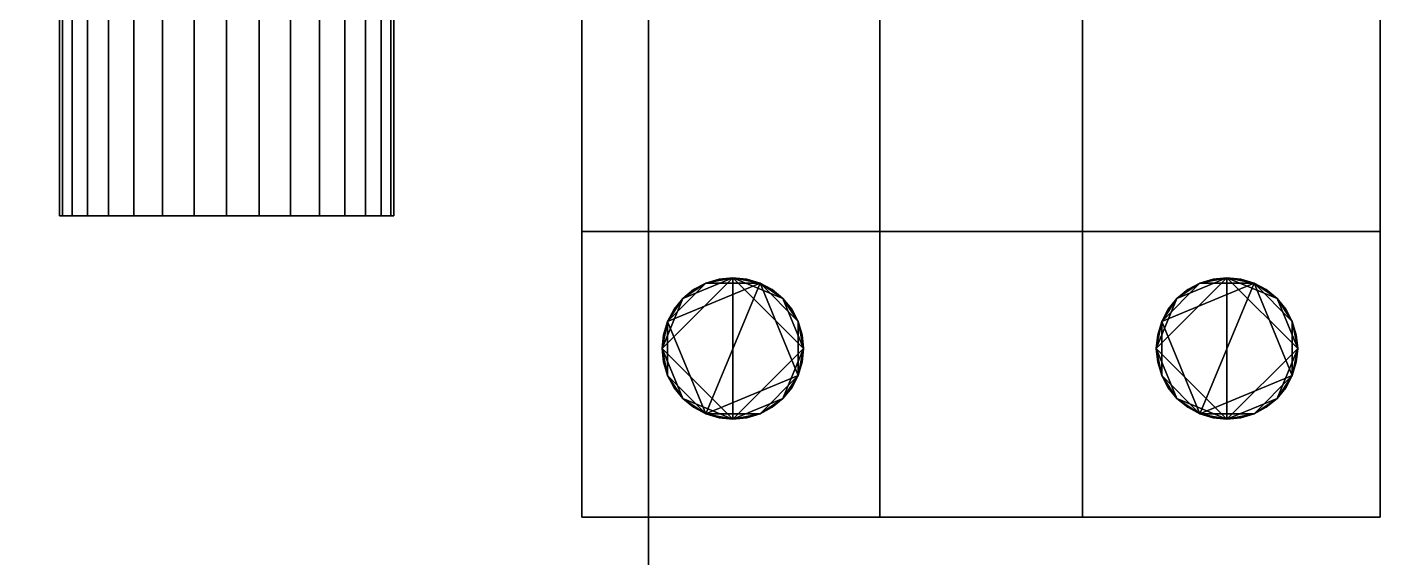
# Model space of a CAD drawing. Header units: metres. Extents: x 0 to 34.6, y -10.7 to 20.6.
# Drawn here: x 24.5533 to 24.6554, y 0.1167 to 0.1566 of the extents above; entities that cross this region are included whole.
import ezdxf

# ---------------------------------------------------------------- set-up
doc = ezdxf.new("R2010")
doc.units = ezdxf.units.M
doc.header["$MEASUREMENT"] = 0
doc.layers.get('0').update_dxf_attribs({"linetype": 'CONTINUOUS'})

msp = doc.modelspace()

# ---------------------------------------------------------------- linework, layer by layer
for points in [[(24.49498, 0.13901, 0.1), (24.57403, 0.21805, 0.1), (24.49498, 0.2971, 0.1)], [(24.38667, 0), (24.6, 0), (24.6, 0.25), (24.38667, 0.25)], [(24.38667, 0), (24.38667, 0.25), (24.6, 0.25), (24.6, 0)], [(24.6, 0), (24.6, 0.25), (26, 0.25), (26, 0)], [(24.6, 0), (26, 0), (26, 0.25), (24.6, 0.25)], [(24.595, 0.14126, 2.5), (24.595, 0.22157, 2.5), (24.61738, 0.22157, 2.5), (24.61738, 0.14126, 2.5)], [(24.595, 0.14126, 2.5), (24.61738, 0.14126, 2.5), (24.61738, 0.22157, 2.5), (24.595, 0.22157, 2.5)], [(24.595, 0.22157, 2.5), (24.595, 0.14126, 2.5), (24.595, 0.14126, 2.5), (24.595, 0.22157, 2.5)], [(24.61738, 0.14126, 2.5), (24.61738, 0.22157, 2.5), (24.63262, 0.22157, 2.5), (24.63262, 0.14126, 2.5)], [(24.61738, 0.14126, 2.5), (24.63262, 0.14126, 2.5), (24.63262, 0.22157, 2.5), (24.61738, 0.22157, 2.5)], [(24.61738, 0.22157, 2.5), (24.61738, 0.14126, 2.5), (24.61738, 0.14126, 2.5), (24.61738, 0.22157, 2.5)], [(24.63262, 0.14126, 2.5), (24.655, 0.14126, 2.5), (24.655, 0.22157, 2.5), (24.63262, 0.22157, 2.5)], [(24.63262, 0.14126, 2.5), (24.63262, 0.22157, 2.5), (24.655, 0.22157, 2.5), (24.655, 0.14126, 2.5)], [(24.63262, 0.14126, 2.5), (24.63262, 0.22157, 2.5), (24.63262, 0.22157, 2.5), (24.63262, 0.14126, 2.5)], [(24.655, 0.14126, 2.5), (24.655, 0.22157, 2.5), (24.655, 0.22157, 2.5), (24.655, 0.14126, 2.5)], [(24.49498, 0.13901, 0.1), (24.55088, 0.16216, 0.1), (24.57403, 0.21805, 0.1)], [(24.55572, 0.19682, 2.5), (24.55596, 0.19682, 2.5), (24.55596, 0.14244, 2.5), (24.55572, 0.14244, 2.5)], [(24.55596, 0.19682, 2.5), (24.55572, 0.19682, 2.5), (24.55572, 0.14244, 2.5), (24.55596, 0.14244, 2.5)], [(24.55572, 0.19682, 2.5), (24.55596, 0.19682, 2.5), (24.55596, 0.14244, 2.5), (24.55572, 0.14244, 2.5)], [(24.55596, 0.19682, 2.5), (24.55572, 0.19682, 2.5), (24.55572, 0.14244, 2.5), (24.55596, 0.14244, 2.5)], [(24.55596, 0.19682, 2.5), (24.55668, 0.19682, 2.5), (24.55668, 0.14244, 2.5), (24.55596, 0.14244, 2.5)], [(24.55668, 0.19682, 2.5), (24.55596, 0.19682, 2.5), (24.55596, 0.14244, 2.5), (24.55668, 0.14244, 2.5)], [(24.55596, 0.19682, 2.5), (24.55668, 0.19682, 2.5), (24.55668, 0.14244, 2.5), (24.55596, 0.14244, 2.5)], [(24.55668, 0.19682, 2.5), (24.55596, 0.19682, 2.5), (24.55596, 0.14244, 2.5), (24.55668, 0.14244, 2.5)], [(24.55668, 0.19682, 2.5), (24.55784, 0.19682, 2.5), (24.55784, 0.14244, 2.5), (24.55668, 0.14244, 2.5)], [(24.55784, 0.19682, 2.5), (24.55668, 0.19682, 2.5), (24.55668, 0.14244, 2.5), (24.55784, 0.14244, 2.5)], [(24.55668, 0.19682, 2.5), (24.55784, 0.19682, 2.5), (24.55784, 0.14244, 2.5), (24.55668, 0.14244, 2.5)], [(24.55784, 0.19682, 2.5), (24.55668, 0.19682, 2.5), (24.55668, 0.14244, 2.5), (24.55784, 0.14244, 2.5)], [(24.5594, 0.19682, 2.5), (24.55784, 0.19682, 2.5), (24.55784, 0.14244, 2.5), (24.5594, 0.14244, 2.5)], [(24.55784, 0.19682, 2.5), (24.5594, 0.19682, 2.5), (24.5594, 0.14244, 2.5), (24.55784, 0.14244, 2.5)], [(24.5594, 0.19682, 2.5), (24.55784, 0.19682, 2.5), (24.55784, 0.14244, 2.5), (24.5594, 0.14244, 2.5)], [(24.55784, 0.19682, 2.5), (24.5594, 0.19682, 2.5), (24.5594, 0.14244, 2.5), (24.55784, 0.14244, 2.5)], [(24.56131, 0.19682, 2.5), (24.5594, 0.19682, 2.5), (24.5594, 0.14244, 2.5), (24.56131, 0.14244, 2.5)], [(24.5594, 0.19682, 2.5), (24.56131, 0.19682, 2.5), (24.56131, 0.14244, 2.5), (24.5594, 0.14244, 2.5)], [(24.56131, 0.19682, 2.5), (24.5594, 0.19682, 2.5), (24.5594, 0.14244, 2.5), (24.56131, 0.14244, 2.5)], [(24.5594, 0.19682, 2.5), (24.56131, 0.19682, 2.5), (24.56131, 0.14244, 2.5), (24.5594, 0.14244, 2.5)], [(24.56348, 0.19682, 2.5), (24.56131, 0.19682, 2.5), (24.56131, 0.14244, 2.5), (24.56348, 0.14244, 2.5)], [(24.56131, 0.19682, 2.5), (24.56348, 0.19682, 2.5), (24.56348, 0.14244, 2.5), (24.56131, 0.14244, 2.5)], [(24.56348, 0.19682, 2.5), (24.56131, 0.19682, 2.5), (24.56131, 0.14244, 2.5), (24.56348, 0.14244, 2.5)], [(24.56131, 0.19682, 2.5), (24.56348, 0.19682, 2.5), (24.56348, 0.14244, 2.5), (24.56131, 0.14244, 2.5)], [(24.56584, 0.19682, 2.5), (24.56348, 0.19682, 2.5), (24.56348, 0.14244, 2.5), (24.56584, 0.14244, 2.5)], [(24.56348, 0.19682, 2.5), (24.56584, 0.19682, 2.5), (24.56584, 0.14244, 2.5), (24.56348, 0.14244, 2.5)], [(24.56584, 0.19682, 2.5), (24.56348, 0.19682, 2.5), (24.56348, 0.14244, 2.5), (24.56584, 0.14244, 2.5)], [(24.56348, 0.19682, 2.5), (24.56584, 0.19682, 2.5), (24.56584, 0.14244, 2.5), (24.56348, 0.14244, 2.5)], [(24.56584, 0.19682, 2.5), (24.56829, 0.19682, 2.5), (24.56829, 0.14244, 2.5), (24.56584, 0.14244, 2.5)], [(24.56829, 0.19682, 2.5), (24.56584, 0.19682, 2.5), (24.56584, 0.14244, 2.5), (24.56829, 0.14244, 2.5)], [(24.56584, 0.19682, 2.5), (24.56829, 0.19682, 2.5), (24.56829, 0.14244, 2.5), (24.56584, 0.14244, 2.5)], [(24.56829, 0.19682, 2.5), (24.56584, 0.19682, 2.5), (24.56584, 0.14244, 2.5), (24.56829, 0.14244, 2.5)], [(24.57074, 0.19682, 2.5), (24.56829, 0.19682, 2.5), (24.56829, 0.14244, 2.5), (24.57074, 0.14244, 2.5)], [(24.56829, 0.19682, 2.5), (24.57074, 0.19682, 2.5), (24.57074, 0.14244, 2.5), (24.56829, 0.14244, 2.5)], [(24.57074, 0.19682, 2.5), (24.56829, 0.19682, 2.5), (24.56829, 0.14244, 2.5), (24.57074, 0.14244, 2.5)], [(24.56829, 0.19682, 2.5), (24.57074, 0.19682, 2.5), (24.57074, 0.14244, 2.5), (24.56829, 0.14244, 2.5)], [(24.57074, 0.19682, 2.5), (24.5731, 0.19682, 2.5), (24.5731, 0.14244, 2.5), (24.57074, 0.14244, 2.5)], [(24.5731, 0.19682, 2.5), (24.57074, 0.19682, 2.5), (24.57074, 0.14244, 2.5), (24.5731, 0.14244, 2.5)], [(24.57074, 0.19682, 2.5), (24.5731, 0.19682, 2.5), (24.5731, 0.14244, 2.5), (24.57074, 0.14244, 2.5)], [(24.5731, 0.19682, 2.5), (24.57074, 0.19682, 2.5), (24.57074, 0.14244, 2.5), (24.5731, 0.14244, 2.5)], [(24.5731, 0.19682, 2.5), (24.57528, 0.19682, 2.5), (24.57528, 0.14244, 2.5), (24.5731, 0.14244, 2.5)], [(24.57528, 0.19682, 2.5), (24.5731, 0.19682, 2.5), (24.5731, 0.14244, 2.5), (24.57528, 0.14244, 2.5)], [(24.5731, 0.19682, 2.5), (24.57528, 0.19682, 2.5), (24.57528, 0.14244, 2.5), (24.5731, 0.14244, 2.5)], [(24.57528, 0.19682, 2.5), (24.5731, 0.19682, 2.5), (24.5731, 0.14244, 2.5), (24.57528, 0.14244, 2.5)], [(24.57718, 0.19682, 2.5), (24.57528, 0.19682, 2.5), (24.57528, 0.14244, 2.5), (24.57718, 0.14244, 2.5)], [(24.57528, 0.19682, 2.5), (24.57718, 0.19682, 2.5), (24.57718, 0.14244, 2.5), (24.57528, 0.14244, 2.5)], [(24.57718, 0.19682, 2.5), (24.57528, 0.19682, 2.5), (24.57528, 0.14244, 2.5), (24.57718, 0.14244, 2.5)], [(24.57528, 0.19682, 2.5), (24.57718, 0.19682, 2.5), (24.57718, 0.14244, 2.5), (24.57528, 0.14244, 2.5)], [(24.57874, 0.19682, 2.5), (24.57718, 0.19682, 2.5), (24.57718, 0.14244, 2.5), (24.57874, 0.14244, 2.5)], [(24.57718, 0.19682, 2.5), (24.57874, 0.19682, 2.5), (24.57874, 0.14244, 2.5), (24.57718, 0.14244, 2.5)], [(24.57874, 0.19682, 2.5), (24.57718, 0.19682, 2.5), (24.57718, 0.14244, 2.5), (24.57874, 0.14244, 2.5)], [(24.57718, 0.19682, 2.5), (24.57874, 0.19682, 2.5), (24.57874, 0.14244, 2.5), (24.57718, 0.14244, 2.5)], [(24.5799, 0.19682, 2.5), (24.57874, 0.19682, 2.5), (24.57874, 0.14244, 2.5), (24.5799, 0.14244, 2.5)], [(24.57874, 0.19682, 2.5), (24.5799, 0.19682, 2.5), (24.5799, 0.14244, 2.5), (24.57874, 0.14244, 2.5)], [(24.5799, 0.19682, 2.5), (24.57874, 0.19682, 2.5), (24.57874, 0.14244, 2.5), (24.5799, 0.14244, 2.5)], [(24.57874, 0.19682, 2.5), (24.5799, 0.19682, 2.5), (24.5799, 0.14244, 2.5), (24.57874, 0.14244, 2.5)], [(24.58062, 0.19682, 2.5), (24.5799, 0.19682, 2.5), (24.5799, 0.14244, 2.5), (24.58062, 0.14244, 2.5)], [(24.5799, 0.19682, 2.5), (24.58062, 0.19682, 2.5), (24.58062, 0.14244, 2.5), (24.5799, 0.14244, 2.5)], [(24.58062, 0.19682, 2.5), (24.5799, 0.19682, 2.5), (24.5799, 0.14244, 2.5), (24.58062, 0.14244, 2.5)], [(24.5799, 0.19682, 2.5), (24.58062, 0.19682, 2.5), (24.58062, 0.14244, 2.5), (24.5799, 0.14244, 2.5)], [(24.58086, 0.19682, 2.5), (24.58062, 0.19682, 2.5), (24.58062, 0.14244, 2.5), (24.58086, 0.14244, 2.5)], [(24.58062, 0.19682, 2.5), (24.58086, 0.19682, 2.5), (24.58086, 0.14244, 2.5), (24.58062, 0.14244, 2.5)], [(24.58086, 0.19682, 2.5), (24.58062, 0.19682, 2.5), (24.58062, 0.14244, 2.5), (24.58086, 0.14244, 2.5)], [(24.58062, 0.19682, 2.5), (24.58086, 0.19682, 2.5), (24.58086, 0.14244, 2.5), (24.58062, 0.14244, 2.5)], [(24.55668, 0.14244, 2.5), (24.55596, 0.14244, 2.5), (24.55572, 0.14244, 2.5)], [(24.55572, 0.14244, 2.5), (24.55596, 0.14244, 2.5), (24.55668, 0.14244, 2.5)], [(24.55668, 0.14244, 2.5), (24.55572, 0.14244, 2.5), (24.55668, 0.14244, 2.5)], [(24.55668, 0.14244, 2.5), (24.55596, 0.14244, 2.5), (24.55572, 0.14244, 2.5)], [(24.55572, 0.14244, 2.5), (24.55596, 0.14244, 2.5), (24.55668, 0.14244, 2.5)], [(24.55668, 0.14244, 2.5), (24.55572, 0.14244, 2.5), (24.55668, 0.14244, 2.5)], [(24.5594, 0.14244, 2.5), (24.55784, 0.14244, 2.5), (24.55668, 0.14244, 2.5)], [(24.55668, 0.14244, 2.5), (24.55784, 0.14244, 2.5), (24.5594, 0.14244, 2.5)], [(24.56348, 0.14244, 2.5), (24.5594, 0.14244, 2.5), (24.55668, 0.14244, 2.5)], [(24.55668, 0.14244, 2.5), (24.5594, 0.14244, 2.5), (24.56348, 0.14244, 2.5)], [(24.5731, 0.14244, 2.5), (24.56348, 0.14244, 2.5), (24.55668, 0.14244, 2.5)], [(24.55668, 0.14244, 2.5), (24.55668, 0.14244, 2.5), (24.56348, 0.14244, 2.5)], [(24.5731, 0.14244, 2.5), (24.55668, 0.14244, 2.5), (24.56348, 0.14244, 2.5)], [(24.5594, 0.14244, 2.5), (24.55784, 0.14244, 2.5), (24.55668, 0.14244, 2.5)], [(24.55668, 0.14244, 2.5), (24.55784, 0.14244, 2.5), (24.5594, 0.14244, 2.5)], [(24.56348, 0.14244, 2.5), (24.5594, 0.14244, 2.5), (24.55668, 0.14244, 2.5)], [(24.55668, 0.14244, 2.5), (24.5594, 0.14244, 2.5), (24.56348, 0.14244, 2.5)], [(24.5731, 0.14244, 2.5), (24.56348, 0.14244, 2.5), (24.55668, 0.14244, 2.5)], [(24.55668, 0.14244, 2.5), (24.55668, 0.14244, 2.5), (24.56348, 0.14244, 2.5)], [(24.5731, 0.14244, 2.5), (24.55668, 0.14244, 2.5), (24.56348, 0.14244, 2.5)], [(24.56348, 0.14244, 2.5), (24.56131, 0.14244, 2.5), (24.5594, 0.14244, 2.5)], [(24.5594, 0.14244, 2.5), (24.56131, 0.14244, 2.5), (24.56348, 0.14244, 2.5)], [(24.56348, 0.14244, 2.5), (24.56131, 0.14244, 2.5), (24.5594, 0.14244, 2.5)], [(24.5594, 0.14244, 2.5), (24.56131, 0.14244, 2.5), (24.56348, 0.14244, 2.5)], [(24.56829, 0.14244, 2.5), (24.56584, 0.14244, 2.5), (24.56348, 0.14244, 2.5)], [(24.56348, 0.14244, 2.5), (24.56584, 0.14244, 2.5), (24.56829, 0.14244, 2.5)], [(24.5731, 0.14244, 2.5), (24.56829, 0.14244, 2.5), (24.56348, 0.14244, 2.5)], [(24.56348, 0.14244, 2.5), (24.56829, 0.14244, 2.5), (24.5731, 0.14244, 2.5)], [(24.56348, 0.14244, 2.5), (24.5731, 0.14244, 2.5), (24.5799, 0.14244, 2.5)], [(24.56348, 0.14244, 2.5), (24.5799, 0.14244, 2.5), (24.5731, 0.14244, 2.5)], [(24.56829, 0.14244, 2.5), (24.56584, 0.14244, 2.5), (24.56348, 0.14244, 2.5)], [(24.56348, 0.14244, 2.5), (24.56584, 0.14244, 2.5), (24.56829, 0.14244, 2.5)], [(24.5731, 0.14244, 2.5), (24.56829, 0.14244, 2.5), (24.56348, 0.14244, 2.5)], [(24.56348, 0.14244, 2.5), (24.56829, 0.14244, 2.5), (24.5731, 0.14244, 2.5)], [(24.56348, 0.14244, 2.5), (24.5731, 0.14244, 2.5), (24.5799, 0.14244, 2.5)], [(24.56348, 0.14244, 2.5), (24.5799, 0.14244, 2.5), (24.5731, 0.14244, 2.5)], [(24.5731, 0.14244, 2.5), (24.57074, 0.14244, 2.5), (24.56829, 0.14244, 2.5)], [(24.56829, 0.14244, 2.5), (24.57074, 0.14244, 2.5), (24.5731, 0.14244, 2.5)], [(24.5731, 0.14244, 2.5), (24.57074, 0.14244, 2.5), (24.56829, 0.14244, 2.5)], [(24.56829, 0.14244, 2.5), (24.57074, 0.14244, 2.5), (24.5731, 0.14244, 2.5)], [(24.5731, 0.14244, 2.5), (24.57528, 0.14244, 2.5), (24.57718, 0.14244, 2.5)], [(24.57718, 0.14244, 2.5), (24.57528, 0.14244, 2.5), (24.5731, 0.14244, 2.5)], [(24.5731, 0.14244, 2.5), (24.57718, 0.14244, 2.5), (24.5799, 0.14244, 2.5)], [(24.5799, 0.14244, 2.5), (24.57718, 0.14244, 2.5), (24.5731, 0.14244, 2.5)], [(24.5799, 0.14244, 2.5), (24.5799, 0.14244, 2.5), (24.5731, 0.14244, 2.5)], [(24.5731, 0.14244, 2.5), (24.57528, 0.14244, 2.5), (24.57718, 0.14244, 2.5)], [(24.57718, 0.14244, 2.5), (24.57528, 0.14244, 2.5), (24.5731, 0.14244, 2.5)], [(24.5731, 0.14244, 2.5), (24.57718, 0.14244, 2.5), (24.5799, 0.14244, 2.5)], [(24.5799, 0.14244, 2.5), (24.57718, 0.14244, 2.5), (24.5731, 0.14244, 2.5)], [(24.5799, 0.14244, 2.5), (24.5799, 0.14244, 2.5), (24.5731, 0.14244, 2.5)], [(24.57718, 0.14244, 2.5), (24.57874, 0.14244, 2.5), (24.5799, 0.14244, 2.5)], [(24.5799, 0.14244, 2.5), (24.57874, 0.14244, 2.5), (24.57718, 0.14244, 2.5)], [(24.57718, 0.14244, 2.5), (24.57874, 0.14244, 2.5), (24.5799, 0.14244, 2.5)], [(24.5799, 0.14244, 2.5), (24.57874, 0.14244, 2.5), (24.57718, 0.14244, 2.5)], [(24.5799, 0.14244, 2.5), (24.58062, 0.14244, 2.5), (24.58086, 0.14244, 2.5)], [(24.58086, 0.14244, 2.5), (24.58062, 0.14244, 2.5), (24.5799, 0.14244, 2.5)], [(24.5799, 0.14244, 2.5), (24.58086, 0.14244, 2.5), (24.5799, 0.14244, 2.5)], [(24.5799, 0.14244, 2.5), (24.58062, 0.14244, 2.5), (24.58086, 0.14244, 2.5)], [(24.58086, 0.14244, 2.5), (24.58062, 0.14244, 2.5), (24.5799, 0.14244, 2.5)], [(24.5799, 0.14244, 2.5), (24.58086, 0.14244, 2.5), (24.5799, 0.14244, 2.5)], [(24.595, 0.14126, 2.5), (24.595, 0.11977, 2.5), (24.595, 0.11977, 2.5), (24.595, 0.14126, 2.5)], [(24.595, 0.11977, 2.5), (24.595, 0.14126, 2.5), (24.61738, 0.14126, 2.5), (24.61738, 0.11977, 2.5)], [(24.595, 0.11977, 2.5), (24.61738, 0.11977, 2.5), (24.61738, 0.14126, 2.5), (24.595, 0.14126, 2.5)], [(24.61738, 0.11977, 2.5), (24.61738, 0.14126, 2.5), (24.63262, 0.14126, 2.5), (24.63262, 0.11977, 2.5)], [(24.61738, 0.11977, 2.5), (24.63262, 0.11977, 2.5), (24.63262, 0.14126, 2.5), (24.61738, 0.14126, 2.5)], [(24.61738, 0.14126, 2.5), (24.63262, 0.14126, 2.5), (24.63262, 0.14126, 2.5), (24.61738, 0.14126, 2.5)], [(24.63262, 0.11977, 2.5), (24.655, 0.11977, 2.5), (24.655, 0.14126, 2.5), (24.63262, 0.14126, 2.5)], [(24.63262, 0.11977, 2.5), (24.63262, 0.14126, 2.5), (24.655, 0.14126, 2.5), (24.655, 0.11977, 2.5)], [(24.655, 0.11977, 2.5), (24.655, 0.14126, 2.5), (24.655, 0.14126, 2.5), (24.655, 0.11977, 2.5)], [(24.60102, 0.13246, 2.5), (24.60258, 0.13622, 2.5), (24.60634, 0.13777, 2.5)], [(24.60634, 0.12714, 2.5), (24.60102, 0.13246, 2.5), (24.60634, 0.13777, 2.5)], [(24.60431, 0.13737, 2.5), (24.60258, 0.13622, 2.5), (24.60143, 0.13449, 2.5)], [(24.60838, 0.13737, 2.5), (24.60431, 0.13737, 2.5), (24.60143, 0.13449, 2.5)], [(24.60838, 0.13737, 2.5), (24.60143, 0.13449, 2.5), (24.60431, 0.12754, 2.5)], [(24.60258, 0.13622, 2.5), (24.60431, 0.13737, 2.5), (24.60634, 0.13777, 2.5)], [(24.60258, 0.13622, 2.5), (24.60339, 0.13688, 2.5), (24.60431, 0.13737, 2.5)], [(24.60431, 0.13737, 2.5), (24.60339, 0.13688, 2.5), (24.60258, 0.13622, 2.5)], [(24.60339, 0.13688, 2.5), (24.60258, 0.13622, 2.5), (24.60258, 0.13622, 2.5), (24.60339, 0.13688, 2.5)], [(24.60431, 0.13737, 2.5), (24.60339, 0.13688, 2.5), (24.60339, 0.13688, 2.5), (24.60431, 0.13737, 2.5)], [(24.60431, 0.13737, 2.5), (24.6053, 0.13767, 2.5), (24.60634, 0.13777, 2.5)], [(24.60634, 0.13777, 2.5), (24.6053, 0.13767, 2.5), (24.60431, 0.13737, 2.5)], [(24.60838, 0.13737, 2.5), (24.60634, 0.13777, 2.5), (24.60431, 0.13737, 2.5)], [(24.6053, 0.13767, 2.5), (24.60431, 0.13737, 2.5), (24.60431, 0.13737, 2.5), (24.6053, 0.13767, 2.5)], [(24.60431, 0.12754, 2.5), (24.61125, 0.13042, 2.5), (24.60838, 0.13737, 2.5)], [(24.60634, 0.13777, 2.5), (24.6053, 0.13767, 2.5), (24.6053, 0.13767, 2.5), (24.60634, 0.13777, 2.5)], [(24.60634, 0.13777, 2.5), (24.60738, 0.13767, 2.5), (24.60838, 0.13737, 2.5)], [(24.60634, 0.13777, 2.5), (24.60838, 0.13737, 2.5), (24.6101, 0.13622, 2.5)], [(24.60634, 0.13777, 2.5), (24.6101, 0.13622, 2.5), (24.61166, 0.13246, 2.5)], [(24.60634, 0.13777, 2.5), (24.61166, 0.13246, 2.5), (24.60634, 0.12714, 2.5)], [(24.60838, 0.13737, 2.5), (24.60738, 0.13767, 2.5), (24.60634, 0.13777, 2.5)], [(24.60738, 0.13767, 2.5), (24.60634, 0.13777, 2.5), (24.60634, 0.13777, 2.5), (24.60738, 0.13767, 2.5)], [(24.60838, 0.13737, 2.5), (24.60738, 0.13767, 2.5), (24.60738, 0.13767, 2.5), (24.60838, 0.13737, 2.5)], [(24.60838, 0.13737, 2.5), (24.60929, 0.13688, 2.5), (24.6101, 0.13622, 2.5)], [(24.6101, 0.13622, 2.5), (24.60929, 0.13688, 2.5), (24.60838, 0.13737, 2.5)], [(24.61125, 0.13449, 2.5), (24.6101, 0.13622, 2.5), (24.60838, 0.13737, 2.5)], [(24.61125, 0.13042, 2.5), (24.61125, 0.13449, 2.5), (24.60838, 0.13737, 2.5)], [(24.60929, 0.13688, 2.5), (24.60838, 0.13737, 2.5), (24.60838, 0.13737, 2.5), (24.60929, 0.13688, 2.5)], [(24.6101, 0.13622, 2.5), (24.60929, 0.13688, 2.5), (24.60929, 0.13688, 2.5), (24.6101, 0.13622, 2.5)], [(24.63816, 0.13246, 2.5), (24.63972, 0.13622, 2.5), (24.64348, 0.13777, 2.5)], [(24.64348, 0.12714, 2.5), (24.63816, 0.13246, 2.5), (24.64348, 0.13777, 2.5)], [(24.64145, 0.13737, 2.5), (24.63972, 0.13622, 2.5), (24.63857, 0.13449, 2.5)], [(24.64552, 0.13737, 2.5), (24.64145, 0.13737, 2.5), (24.63857, 0.13449, 2.5)], [(24.64552, 0.13737, 2.5), (24.63857, 0.13449, 2.5), (24.64145, 0.12754, 2.5)], [(24.63972, 0.13622, 2.5), (24.64145, 0.13737, 2.5), (24.64348, 0.13777, 2.5)], [(24.63972, 0.13622, 2.5), (24.64053, 0.13688, 2.5), (24.64145, 0.13737, 2.5)], [(24.64145, 0.13737, 2.5), (24.64053, 0.13688, 2.5), (24.63972, 0.13622, 2.5)], [(24.64053, 0.13688, 2.5), (24.63972, 0.13622, 2.5), (24.63972, 0.13622, 2.5), (24.64053, 0.13688, 2.5)], [(24.64145, 0.13737, 2.5), (24.64053, 0.13688, 2.5), (24.64053, 0.13688, 2.5), (24.64145, 0.13737, 2.5)], [(24.64145, 0.13737, 2.5), (24.64244, 0.13767, 2.5), (24.64348, 0.13777, 2.5)], [(24.64348, 0.13777, 2.5), (24.64244, 0.13767, 2.5), (24.64145, 0.13737, 2.5)], [(24.64552, 0.13737, 2.5), (24.64348, 0.13777, 2.5), (24.64145, 0.13737, 2.5)], [(24.64244, 0.13767, 2.5), (24.64145, 0.13737, 2.5), (24.64145, 0.13737, 2.5), (24.64244, 0.13767, 2.5)], [(24.64145, 0.12754, 2.5), (24.64839, 0.13042, 2.5), (24.64552, 0.13737, 2.5)], [(24.64348, 0.13777, 2.5), (24.64244, 0.13767, 2.5), (24.64244, 0.13767, 2.5), (24.64348, 0.13777, 2.5)], [(24.64348, 0.13777, 2.5), (24.64452, 0.13767, 2.5), (24.64552, 0.13737, 2.5)], [(24.64348, 0.13777, 2.5), (24.64552, 0.13737, 2.5), (24.64724, 0.13622, 2.5)], [(24.64348, 0.13777, 2.5), (24.64724, 0.13622, 2.5), (24.6488, 0.13246, 2.5)], [(24.64348, 0.13777, 2.5), (24.6488, 0.13246, 2.5), (24.64348, 0.12714, 2.5)], [(24.64552, 0.13737, 2.5), (24.64452, 0.13767, 2.5), (24.64348, 0.13777, 2.5)], [(24.64452, 0.13767, 2.5), (24.64348, 0.13777, 2.5), (24.64348, 0.13777, 2.5), (24.64452, 0.13767, 2.5)], [(24.64552, 0.13737, 2.5), (24.64452, 0.13767, 2.5), (24.64452, 0.13767, 2.5), (24.64552, 0.13737, 2.5)], [(24.64552, 0.13737, 2.5), (24.64643, 0.13688, 2.5), (24.64724, 0.13622, 2.5)], [(24.64724, 0.13622, 2.5), (24.64643, 0.13688, 2.5), (24.64552, 0.13737, 2.5)], [(24.64839, 0.13449, 2.5), (24.64724, 0.13622, 2.5), (24.64552, 0.13737, 2.5)], [(24.64839, 0.13042, 2.5), (24.64839, 0.13449, 2.5), (24.64552, 0.13737, 2.5)], [(24.64643, 0.13688, 2.5), (24.64552, 0.13737, 2.5), (24.64552, 0.13737, 2.5), (24.64643, 0.13688, 2.5)], [(24.64724, 0.13622, 2.5), (24.64643, 0.13688, 2.5), (24.64643, 0.13688, 2.5), (24.64724, 0.13622, 2.5)], [(24.60102, 0.13246, 2.5), (24.60143, 0.13449, 2.5), (24.60258, 0.13622, 2.5)], [(24.60143, 0.13449, 2.5), (24.60192, 0.13541, 2.5), (24.60258, 0.13622, 2.5)], [(24.60258, 0.13622, 2.5), (24.60192, 0.13541, 2.5), (24.60143, 0.13449, 2.5)], [(24.60258, 0.13622, 2.5), (24.60192, 0.13541, 2.5), (24.60192, 0.13541, 2.5), (24.60258, 0.13622, 2.5)], [(24.6101, 0.13622, 2.5), (24.61076, 0.13541, 2.5), (24.61125, 0.13449, 2.5)], [(24.6101, 0.13622, 2.5), (24.61125, 0.13449, 2.5), (24.61166, 0.13246, 2.5)], [(24.61125, 0.13449, 2.5), (24.61076, 0.13541, 2.5), (24.6101, 0.13622, 2.5)], [(24.61076, 0.13541, 2.5), (24.6101, 0.13622, 2.5), (24.6101, 0.13622, 2.5), (24.61076, 0.13541, 2.5)], [(24.63816, 0.13246, 2.5), (24.63857, 0.13449, 2.5), (24.63972, 0.13622, 2.5)], [(24.63857, 0.13449, 2.5), (24.63906, 0.13541, 2.5), (24.63972, 0.13622, 2.5)], [(24.63972, 0.13622, 2.5), (24.63906, 0.13541, 2.5), (24.63857, 0.13449, 2.5)], [(24.63972, 0.13622, 2.5), (24.63906, 0.13541, 2.5), (24.63906, 0.13541, 2.5), (24.63972, 0.13622, 2.5)], [(24.64724, 0.13622, 2.5), (24.6479, 0.13541, 2.5), (24.64839, 0.13449, 2.5)], [(24.64724, 0.13622, 2.5), (24.64839, 0.13449, 2.5), (24.6488, 0.13246, 2.5)], [(24.64839, 0.13449, 2.5), (24.6479, 0.13541, 2.5), (24.64724, 0.13622, 2.5)], [(24.6479, 0.13541, 2.5), (24.64724, 0.13622, 2.5), (24.64724, 0.13622, 2.5), (24.6479, 0.13541, 2.5)], [(24.60192, 0.13541, 2.5), (24.60143, 0.13449, 2.5), (24.60143, 0.13449, 2.5), (24.60192, 0.13541, 2.5)], [(24.61125, 0.13449, 2.5), (24.61076, 0.13541, 2.5), (24.61076, 0.13541, 2.5), (24.61125, 0.13449, 2.5)], [(24.63906, 0.13541, 2.5), (24.63857, 0.13449, 2.5), (24.63857, 0.13449, 2.5), (24.63906, 0.13541, 2.5)], [(24.64839, 0.13449, 2.5), (24.6479, 0.13541, 2.5), (24.6479, 0.13541, 2.5), (24.64839, 0.13449, 2.5)], [(24.60102, 0.13246, 2.5), (24.60113, 0.13349, 2.5), (24.60143, 0.13449, 2.5)], [(24.60143, 0.13449, 2.5), (24.60113, 0.13349, 2.5), (24.60102, 0.13246, 2.5)], [(24.60143, 0.13449, 2.5), (24.60102, 0.13246, 2.5), (24.60143, 0.13042, 2.5)], [(24.60143, 0.13449, 2.5), (24.60113, 0.13349, 2.5), (24.60113, 0.13349, 2.5), (24.60143, 0.13449, 2.5)], [(24.60143, 0.13449, 2.5), (24.60143, 0.13042, 2.5), (24.60431, 0.12754, 2.5)], [(24.61125, 0.13449, 2.5), (24.61156, 0.13349, 2.5), (24.61166, 0.13246, 2.5)], [(24.61166, 0.13246, 2.5), (24.61156, 0.13349, 2.5), (24.61125, 0.13449, 2.5)], [(24.61125, 0.13042, 2.5), (24.61166, 0.13246, 2.5), (24.61125, 0.13449, 2.5)], [(24.61156, 0.13349, 2.5), (24.61125, 0.13449, 2.5), (24.61125, 0.13449, 2.5), (24.61156, 0.13349, 2.5)], [(24.63816, 0.13246, 2.5), (24.63827, 0.13349, 2.5), (24.63857, 0.13449, 2.5)], [(24.63857, 0.13449, 2.5), (24.63827, 0.13349, 2.5), (24.63816, 0.13246, 2.5)], [(24.63857, 0.13449, 2.5), (24.63816, 0.13246, 2.5), (24.63857, 0.13042, 2.5)], [(24.63857, 0.13449, 2.5), (24.63827, 0.13349, 2.5), (24.63827, 0.13349, 2.5), (24.63857, 0.13449, 2.5)], [(24.63857, 0.13449, 2.5), (24.63857, 0.13042, 2.5), (24.64145, 0.12754, 2.5)], [(24.64839, 0.13449, 2.5), (24.64869, 0.13349, 2.5), (24.6488, 0.13246, 2.5)], [(24.6488, 0.13246, 2.5), (24.64869, 0.13349, 2.5), (24.64839, 0.13449, 2.5)], [(24.64839, 0.13042, 2.5), (24.6488, 0.13246, 2.5), (24.64839, 0.13449, 2.5)], [(24.64869, 0.13349, 2.5), (24.64839, 0.13449, 2.5), (24.64839, 0.13449, 2.5), (24.64869, 0.13349, 2.5)], [(24.60113, 0.13349, 2.5), (24.60102, 0.13246, 2.5), (24.60102, 0.13246, 2.5), (24.60113, 0.13349, 2.5)], [(24.61166, 0.13246, 2.5), (24.61156, 0.13349, 2.5), (24.61156, 0.13349, 2.5), (24.61166, 0.13246, 2.5)], [(24.63827, 0.13349, 2.5), (24.63816, 0.13246, 2.5), (24.63816, 0.13246, 2.5), (24.63827, 0.13349, 2.5)], [(24.6488, 0.13246, 2.5), (24.64869, 0.13349, 2.5), (24.64869, 0.13349, 2.5), (24.6488, 0.13246, 2.5)], [(24.60143, 0.13042, 2.5), (24.60113, 0.13142, 2.5), (24.60102, 0.13246, 2.5)], [(24.60258, 0.1287, 2.5), (24.60143, 0.13042, 2.5), (24.60102, 0.13246, 2.5)], [(24.60634, 0.12714, 2.5), (24.60258, 0.1287, 2.5), (24.60102, 0.13246, 2.5)], [(24.60102, 0.13246, 2.5), (24.60113, 0.13142, 2.5), (24.60143, 0.13042, 2.5)], [(24.60102, 0.13246, 2.5), (24.60113, 0.13142, 2.5), (24.60113, 0.13142, 2.5), (24.60102, 0.13246, 2.5)], [(24.61166, 0.13246, 2.5), (24.6101, 0.1287, 2.5), (24.60634, 0.12714, 2.5)], [(24.61166, 0.13246, 2.5), (24.61125, 0.13042, 2.5), (24.6101, 0.1287, 2.5)], [(24.61166, 0.13246, 2.5), (24.61156, 0.13142, 2.5), (24.61125, 0.13042, 2.5)], [(24.61125, 0.13042, 2.5), (24.61156, 0.13142, 2.5), (24.61166, 0.13246, 2.5)], [(24.61156, 0.13142, 2.5), (24.61166, 0.13246, 2.5), (24.61166, 0.13246, 2.5), (24.61156, 0.13142, 2.5)], [(24.63857, 0.13042, 2.5), (24.63827, 0.13142, 2.5), (24.63816, 0.13246, 2.5)], [(24.63972, 0.1287, 2.5), (24.63857, 0.13042, 2.5), (24.63816, 0.13246, 2.5)], [(24.64348, 0.12714, 2.5), (24.63972, 0.1287, 2.5), (24.63816, 0.13246, 2.5)], [(24.63816, 0.13246, 2.5), (24.63827, 0.13142, 2.5), (24.63857, 0.13042, 2.5)], [(24.63816, 0.13246, 2.5), (24.63827, 0.13142, 2.5), (24.63827, 0.13142, 2.5), (24.63816, 0.13246, 2.5)], [(24.6488, 0.13246, 2.5), (24.64724, 0.1287, 2.5), (24.64348, 0.12714, 2.5)], [(24.6488, 0.13246, 2.5), (24.64839, 0.13042, 2.5), (24.64724, 0.1287, 2.5)], [(24.6488, 0.13246, 2.5), (24.64869, 0.13142, 2.5), (24.64839, 0.13042, 2.5)], [(24.64839, 0.13042, 2.5), (24.64869, 0.13142, 2.5), (24.6488, 0.13246, 2.5)], [(24.64869, 0.13142, 2.5), (24.6488, 0.13246, 2.5), (24.6488, 0.13246, 2.5), (24.64869, 0.13142, 2.5)], [(24.60113, 0.13142, 2.5), (24.60143, 0.13042, 2.5), (24.60143, 0.13042, 2.5), (24.60113, 0.13142, 2.5)], [(24.61125, 0.13042, 2.5), (24.61156, 0.13142, 2.5), (24.61156, 0.13142, 2.5), (24.61125, 0.13042, 2.5)], [(24.63827, 0.13142, 2.5), (24.63857, 0.13042, 2.5), (24.63857, 0.13042, 2.5), (24.63827, 0.13142, 2.5)], [(24.64839, 0.13042, 2.5), (24.64869, 0.13142, 2.5), (24.64869, 0.13142, 2.5), (24.64839, 0.13042, 2.5)], [(24.60258, 0.1287, 2.5), (24.60192, 0.1295, 2.5), (24.60143, 0.13042, 2.5)], [(24.60143, 0.13042, 2.5), (24.60192, 0.1295, 2.5), (24.60258, 0.1287, 2.5)], [(24.60143, 0.13042, 2.5), (24.60258, 0.1287, 2.5), (24.60431, 0.12754, 2.5)], [(24.60143, 0.13042, 2.5), (24.60192, 0.1295, 2.5), (24.60192, 0.1295, 2.5), (24.60143, 0.13042, 2.5)], [(24.60431, 0.12754, 2.5), (24.60838, 0.12754, 2.5), (24.61125, 0.13042, 2.5)], [(24.60838, 0.12754, 2.5), (24.6101, 0.1287, 2.5), (24.61125, 0.13042, 2.5)], [(24.61125, 0.13042, 2.5), (24.61076, 0.1295, 2.5), (24.6101, 0.1287, 2.5)], [(24.6101, 0.1287, 2.5), (24.61076, 0.1295, 2.5), (24.61125, 0.13042, 2.5)], [(24.61076, 0.1295, 2.5), (24.61125, 0.13042, 2.5), (24.61125, 0.13042, 2.5), (24.61076, 0.1295, 2.5)], [(24.63972, 0.1287, 2.5), (24.63906, 0.1295, 2.5), (24.63857, 0.13042, 2.5)], [(24.63857, 0.13042, 2.5), (24.63906, 0.1295, 2.5), (24.63972, 0.1287, 2.5)], [(24.63857, 0.13042, 2.5), (24.63972, 0.1287, 2.5), (24.64145, 0.12754, 2.5)], [(24.63857, 0.13042, 2.5), (24.63906, 0.1295, 2.5), (24.63906, 0.1295, 2.5), (24.63857, 0.13042, 2.5)], [(24.64145, 0.12754, 2.5), (24.64552, 0.12754, 2.5), (24.64839, 0.13042, 2.5)], [(24.64552, 0.12754, 2.5), (24.64724, 0.1287, 2.5), (24.64839, 0.13042, 2.5)], [(24.64839, 0.13042, 2.5), (24.6479, 0.1295, 2.5), (24.64724, 0.1287, 2.5)], [(24.64724, 0.1287, 2.5), (24.6479, 0.1295, 2.5), (24.64839, 0.13042, 2.5)], [(24.6479, 0.1295, 2.5), (24.64839, 0.13042, 2.5), (24.64839, 0.13042, 2.5), (24.6479, 0.1295, 2.5)], [(24.60192, 0.1295, 2.5), (24.60258, 0.1287, 2.5), (24.60258, 0.1287, 2.5), (24.60192, 0.1295, 2.5)], [(24.60431, 0.12754, 2.5), (24.60339, 0.12804, 2.5), (24.60258, 0.1287, 2.5)], [(24.60634, 0.12714, 2.5), (24.60431, 0.12754, 2.5), (24.60258, 0.1287, 2.5)], [(24.60258, 0.1287, 2.5), (24.60339, 0.12804, 2.5), (24.60431, 0.12754, 2.5)], [(24.60258, 0.1287, 2.5), (24.60339, 0.12804, 2.5), (24.60339, 0.12804, 2.5), (24.60258, 0.1287, 2.5)], [(24.6101, 0.1287, 2.5), (24.60838, 0.12754, 2.5), (24.60634, 0.12714, 2.5)], [(24.6101, 0.1287, 2.5), (24.60929, 0.12804, 2.5), (24.60838, 0.12754, 2.5)], [(24.60838, 0.12754, 2.5), (24.60929, 0.12804, 2.5), (24.6101, 0.1287, 2.5)], [(24.60929, 0.12804, 2.5), (24.6101, 0.1287, 2.5), (24.6101, 0.1287, 2.5), (24.60929, 0.12804, 2.5)], [(24.6101, 0.1287, 2.5), (24.61076, 0.1295, 2.5), (24.61076, 0.1295, 2.5), (24.6101, 0.1287, 2.5)], [(24.63906, 0.1295, 2.5), (24.63972, 0.1287, 2.5), (24.63972, 0.1287, 2.5), (24.63906, 0.1295, 2.5)], [(24.64145, 0.12754, 2.5), (24.64053, 0.12804, 2.5), (24.63972, 0.1287, 2.5)], [(24.64348, 0.12714, 2.5), (24.64145, 0.12754, 2.5), (24.63972, 0.1287, 2.5)], [(24.63972, 0.1287, 2.5), (24.64053, 0.12804, 2.5), (24.64145, 0.12754, 2.5)], [(24.63972, 0.1287, 2.5), (24.64053, 0.12804, 2.5), (24.64053, 0.12804, 2.5), (24.63972, 0.1287, 2.5)], [(24.64724, 0.1287, 2.5), (24.64552, 0.12754, 2.5), (24.64348, 0.12714, 2.5)], [(24.64724, 0.1287, 2.5), (24.64643, 0.12804, 2.5), (24.64552, 0.12754, 2.5)], [(24.64552, 0.12754, 2.5), (24.64643, 0.12804, 2.5), (24.64724, 0.1287, 2.5)], [(24.64643, 0.12804, 2.5), (24.64724, 0.1287, 2.5), (24.64724, 0.1287, 2.5), (24.64643, 0.12804, 2.5)], [(24.64724, 0.1287, 2.5), (24.6479, 0.1295, 2.5), (24.6479, 0.1295, 2.5), (24.64724, 0.1287, 2.5)], [(24.60339, 0.12804, 2.5), (24.60431, 0.12754, 2.5), (24.60431, 0.12754, 2.5), (24.60339, 0.12804, 2.5)], [(24.60838, 0.12754, 2.5), (24.60929, 0.12804, 2.5), (24.60929, 0.12804, 2.5), (24.60838, 0.12754, 2.5)], [(24.64053, 0.12804, 2.5), (24.64145, 0.12754, 2.5), (24.64145, 0.12754, 2.5), (24.64053, 0.12804, 2.5)], [(24.64552, 0.12754, 2.5), (24.64643, 0.12804, 2.5), (24.64643, 0.12804, 2.5), (24.64552, 0.12754, 2.5)], [(24.60634, 0.12714, 2.5), (24.6053, 0.12724, 2.5), (24.60431, 0.12754, 2.5)], [(24.60431, 0.12754, 2.5), (24.6053, 0.12724, 2.5), (24.60634, 0.12714, 2.5)], [(24.60431, 0.12754, 2.5), (24.60634, 0.12714, 2.5), (24.60838, 0.12754, 2.5)], [(24.60431, 0.12754, 2.5), (24.6053, 0.12724, 2.5), (24.6053, 0.12724, 2.5), (24.60431, 0.12754, 2.5)], [(24.6053, 0.12724, 2.5), (24.60634, 0.12714, 2.5), (24.60634, 0.12714, 2.5), (24.6053, 0.12724, 2.5)], [(24.60838, 0.12754, 2.5), (24.60738, 0.12724, 2.5), (24.60634, 0.12714, 2.5)], [(24.60634, 0.12714, 2.5), (24.60738, 0.12724, 2.5), (24.60838, 0.12754, 2.5)], [(24.60634, 0.12714, 2.5), (24.60738, 0.12724, 2.5), (24.60738, 0.12724, 2.5), (24.60634, 0.12714, 2.5)], [(24.60738, 0.12724, 2.5), (24.60838, 0.12754, 2.5), (24.60838, 0.12754, 2.5), (24.60738, 0.12724, 2.5)], [(24.64348, 0.12714, 2.5), (24.64244, 0.12724, 2.5), (24.64145, 0.12754, 2.5)], [(24.64145, 0.12754, 2.5), (24.64244, 0.12724, 2.5), (24.64348, 0.12714, 2.5)], [(24.64145, 0.12754, 2.5), (24.64348, 0.12714, 2.5), (24.64552, 0.12754, 2.5)], [(24.64145, 0.12754, 2.5), (24.64244, 0.12724, 2.5), (24.64244, 0.12724, 2.5), (24.64145, 0.12754, 2.5)], [(24.64244, 0.12724, 2.5), (24.64348, 0.12714, 2.5), (24.64348, 0.12714, 2.5), (24.64244, 0.12724, 2.5)], [(24.64552, 0.12754, 2.5), (24.64452, 0.12724, 2.5), (24.64348, 0.12714, 2.5)], [(24.64348, 0.12714, 2.5), (24.64452, 0.12724, 2.5), (24.64552, 0.12754, 2.5)], [(24.64348, 0.12714, 2.5), (24.64452, 0.12724, 2.5), (24.64452, 0.12724, 2.5), (24.64348, 0.12714, 2.5)], [(24.64452, 0.12724, 2.5), (24.64552, 0.12754, 2.5), (24.64552, 0.12754, 2.5), (24.64452, 0.12724, 2.5)], [(24.595, 0.11977, 2.5), (24.61738, 0.11977, 2.5), (24.61738, 0.11977, 2.5), (24.595, 0.11977, 2.5)], [(24.61738, 0.11977, 2.5), (24.63262, 0.11977, 2.5), (24.63262, 0.11977, 2.5), (24.61738, 0.11977, 2.5)], [(24.63262, 0.11977, 2.5), (24.655, 0.11977, 2.5), (24.655, 0.11977, 2.5), (24.63262, 0.11977, 2.5)]]:
    msp.add_3dface(points)

doc.saveas('drawing.dxf')
